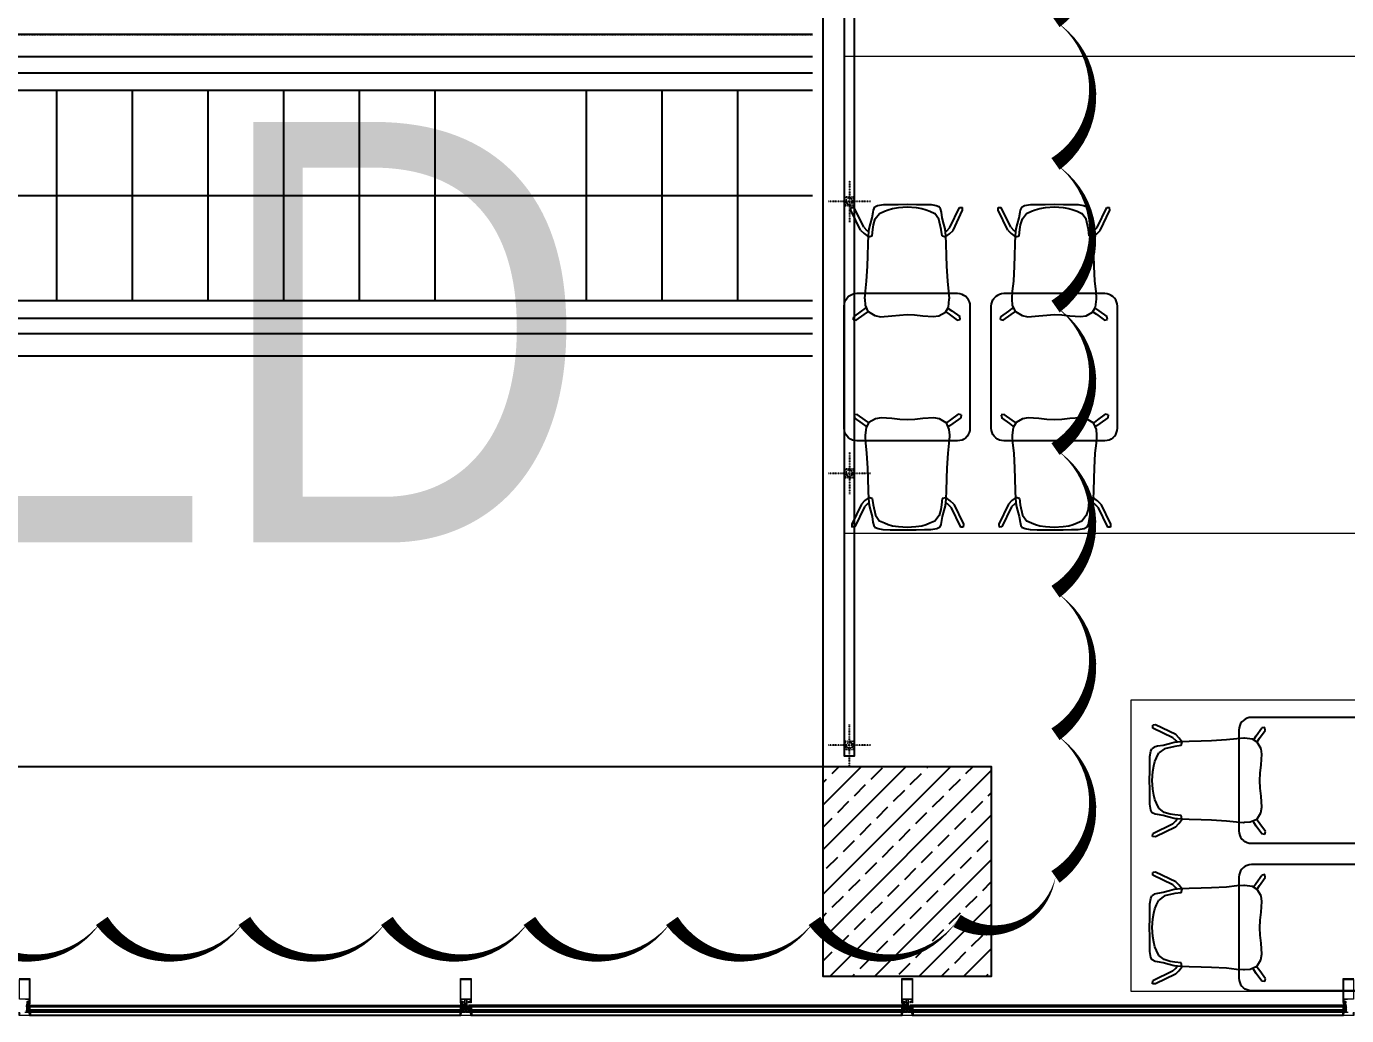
# Model space of a CAD drawing. Header units: centimetres. Extents: x -678439 to 55805, y -426864 to 17948.
# Drawn here: x 48131 to 48759, y 9625 to 10096 of the extents above; entities that cross this region are included whole.
import ezdxf

# ---------------------------------------------------------------- set-up
doc = ezdxf.new("R2010")
doc.units = ezdxf.units.CM
doc.header["$LTSCALE"] = 0.01
doc.header["$MEASUREMENT"] = 0
for name, pattern in [('DASHDOT2', [0.5, 0.25, -0.125, 0, -0.125]), ('DOT2', [0.125, 0, -0.125]), ('HIDDEN2', [0.1875, 0.125, -0.0625])]:
    doc.linetypes.add(name, pattern=pattern)
doc.layers.get('0').update_dxf_attribs({"lineweight": 0})
for name, color, linetype in [('AG-ELEV-02', 152, 'Continuous'), ('AG-HANDRAIL', 20, 'Continuous'), ('AR-ESCALATOR', 3, 'Continuous'), ('CAM', 1, 'Continuous'), ('V-0_Hatch_Concrete', 252, 'Continuous'), ('V-2_Column', 160, 'Continuous')]:
    doc.layers.add(name, color=color, linetype=linetype)
for name, color, linetype, lineweight in [('AG-Furniture', 9, 'Continuous', 9), ('AG-Profile_Aluminium', 122, 'Continuous', 9), ('HOLD', 7, 'Continuous', 0)]:
    doc.layers.add(name, color=color, linetype=linetype, lineweight=lineweight)
doc.styles.add('ARIAL-ING', font='arial.ttf')

# ---------------------------------------------------------------- blocks, each defined once
blk = doc.blocks.new('150714_ARSA$0$KOLON 80X120')
at = {"layer": 'V-0_Hatch_Concrete'}
h = blk.add_hatch(dxfattribs=at)
h.set_pattern_fill('ANSI33', color=256, scale=60)
h.set_pattern_definition([(45, (-19036.79, -4512.143), (-10.606602, 10.606602), []), (45, (-19026.183, -4512.143), (-10.606602, 10.606602), [7.5, -3.75])])
h.paths.add_polyline_path([(0, 100), (80, 100), (80, 0), (0, 0)])
at = {"layer": 'V-2_Column'}
blk.add_lwpolyline([(0, 100), (80, 100), (80, 0), (0, 0), (0, 100)], dxfattribs=at)
blk = doc.blocks.new('ART_00113592_P')
at = {"color": 0, "linetype": 'Continuous', "lineweight": -3}
for p, q in [((0, -60), (1, -49.2)), ((0, -540), (0, -60)), ((1, -49.2), (3.8, -39.1)), ((3.8, -39.1), (8.2, -29.7)), ((8.2, -29.7), (14.1, -21.4)), ((14.1, -21.4), (21.4, -14.1)), ((21.4, -14.1), (29.7, -8.2)), ((29.7, -8.2), (39.1, -3.8)), ((39.1, -3.8), (49.2, -1)), ((49.2, -1), (60, 0)), ((60, 0), (640, 0)), ((640, 0), (650.8, -1)), ((650.8, -1), (661, -3.8)), ((661, -3.8), (670.3, -8.2)), ((670.3, -8.2), (678.7, -14.1)), ((685.9, -21.4), (678.7, -14.1)), ((691.9, -29.7), (685.9, -21.4)), ((696.3, -39.1), (691.9, -29.7)), ((699.1, -49.2), (696.3, -39.1)), ((700.1, -60), (699.1, -49.2)), ((700, -60), (700.1, -60)), ((700.1, -540), (700.1, -60)), ((1, -550.8), (0, -540)), ((3.8, -561), (1, -550.8)), ((8.2, -570.3), (3.8, -561)), ((691.9, -570.3), (696.3, -561)), ((696.3, -561), (699.1, -550.8)), ((699.1, -550.8), (700.1, -540)), ((14.1, -578.7), (8.2, -570.3)), ((21.4, -585.9), (14.1, -578.7)), ((21.4, -585.9), (29.7, -591.9)), ((29.7, -591.9), (39.1, -596.3)), ((39.1, -596.3), (49.2, -599.1)), ((49.2, -599.1), (60, -600.1)), ((60, -600.1), (640, -600.1)), ((640, -600.1), (650.8, -599.1)), ((650.8, -599.1), (661, -596.3)), ((661, -596.3), (670.3, -591.9)), ((670.3, -591.9), (678.7, -585.9)), ((678.7, -585.9), (685.9, -578.7)), ((685.9, -578.7), (691.9, -570.3))]:
    blk.add_line(p, q, dxfattribs=at)
blk = doc.blocks.new('ART_00104314_P')
at = {"color": 0, "linetype": 'Continuous', "lineweight": -3}
for p, q in [((224.9, -0.3), (268.4, 0)), ((268.4, 0), (311.7, -0.3)), ((0, -28), (0.7, -14.3)), ((46, -123), (0, -28)), ((0.7, -14.3), (14.7, -14.5)), ((60.6, -109.3), (14.7, -14.5)), ((101, -64.7), (105.3, -37)), ((105.3, -37), (106.9, -27)), ((106.9, -27), (114.1, -12.5)), ((114.1, -12.5), (126, -6.2)), ((115.8, -69), (136.1, -43.3)), ((126, -6.2), (154.7, -1.5)), ((136.1, -43.3), (159.2, -32.4)), ((154.7, -1.5), (185.5, -0.7)), ((159.2, -32.4), (177.3, -25.4)), ((177.3, -25.4), (198.3, -19.6)), ((185.5, -0.7), (224.9, -0.3)), ((198.3, -19.6), (226, -15.6)), ((226, -15.6), (267.8, -12.3)), ((267.8, -12.3), (309.6, -15.6)), ((309.6, -15.6), (337.2, -19.6)), ((311.7, -0.3), (348.7, -0.6)), ((337.2, -19.6), (357.9, -25.4)), ((348.7, -0.6), (381.5, -1.4)), ((357.9, -25.4), (375.9, -32.4)), ((375.9, -32.4), (398.9, -43.3)), ((381.5, -1.4), (406.3, -5.4)), ((418.9, -70.9), (398.9, -43.3)), ((406.3, -5.4), (418.9, -10.9)), ((426.8, -21.6), (418.9, -10.9)), ((430.4, -37.6), (426.8, -21.6)), ((434.6, -64.8), (430.4, -37.6)), ((471.2, -110.5), (516.8, -15)), ((485.7, -124.2), (531.5, -28.4)), ((516.8, -15), (530.8, -14.7)), ((531.5, -28.4), (530.8, -14.7)), ((46, -123), (62.4, -139.4)), ((60.6, -109.3), (75.8, -124.5)), ((75.8, -124.5), (85.1, -131.2)), ((83.5, -148.7), (86.4, -116.3)), ((86.4, -116.3), (92.6, -92.8)), ((92.6, -92.8), (101, -64.7)), ((100.5, -150.5), (104.2, -119.7)), ((104.2, -119.7), (107, -97.4)), ((107, -97.4), (115.8, -69)), ((430, -119.7), (418.9, -70.9)), ((433.9, -150.5), (430, -119.7)), ((442.7, -93.8), (434.6, -64.8)), ((448.5, -116.5), (442.7, -93.8)), ((451.7, -149.7), (448.5, -116.5)), ((455.9, -125.6), (471.2, -110.5)), ((469.4, -140.5), (485.7, -124.2)), ((62.4, -139.4), (83.2, -154.4)), ((80.2, -245.3), (81.9, -187.2)), ((81.9, -187.2), (83.5, -148.7)), ((83.8, -153.8), (100.5, -150.5)), ((433.9, -150.5), (451.3, -154.8)), ((449.8, -130.1), (455.9, -125.6)), ((453.5, -187.5), (451.7, -149.7)), ((451.8, -153.1), (469.4, -140.5)), ((455.1, -245.3), (453.5, -187.5)), ((78.6, -294.2), (80.2, -245.3)), ((456.9, -294.4), (455.1, -245.3)), ((74.7, -365.7), (78.6, -294.2)), ((460.8, -365.8), (456.9, -294.4)), ((69.2, -413.4), (74.7, -365.7)), ((466.2, -414.4), (460.8, -365.8)), ((66.9, -447.1), (69.2, -413.4)), ((468.3, -447.5), (466.2, -414.4)), ((50.6, -507.5), (67.1, -495.8)), ((67.1, -451.2), (66.9, -447.1)), ((69.2, -478.9), (67.1, -451.2)), ((67.1, -495.8), (74.4, -490.9)), ((82.4, -509.5), (69.2, -478.9)), ((449.9, -512.2), (463.5, -488.8)), ((460.9, -493.4), (463.2, -495.1)), ((463.2, -495.1), (479.7, -506.8)), ((463.5, -488.8), (468.1, -451.6)), ((468.1, -451.6), (468.3, -447.5)), ((11, -548.4), (13.2, -534.5)), ((11, -548.4), (24.9, -550.8)), ((13.2, -534.5), (50.6, -507.5)), ((24.9, -550.8), (62.2, -523.8)), ((62.2, -523.8), (78.7, -512.1)), ((78.7, -512.1), (82.5, -509.5)), ((82.5, -509.6), (82.4, -509.5)), ((82.5, -509.6), (114.2, -529.3)), ((114.2, -529.3), (141.4, -534.3)), ((141.4, -534.3), (193.8, -530.5)), ((193.8, -530.5), (231.5, -526.4)), ((231.5, -526.4), (267.6, -524.7)), ((267.6, -524.7), (302.8, -526.1)), ((302.8, -526.1), (341.4, -530.1)), ((341.4, -530.1), (392, -534.2)), ((392, -534.2), (418.6, -529.9)), ((418.6, -529.9), (449.9, -512.2)), ((449.9, -512.2), (450.1, -512.1)), ((450.8, -510.8), (451.6, -511.3)), ((451.6, -511.3), (468.1, -523)), ((468.1, -523), (506.1, -550.3)), ((479.7, -506.8), (517.7, -534.1)), ((506.1, -550.3), (520, -548)), ((520, -548), (517.7, -534.1))]:
    blk.add_line(p, q, dxfattribs=at)
blk = doc.blocks.new('A$C4C4F46C8')
at = {"layer": 'AG-Furniture', "color": 251}
blk.add_lwpolyline([(-17100, -15291.6), (-2006.3, -15291.6), (-2006.3, -13023.9), (-17100, -13023.9)], close=True, dxfattribs=at)
at = {"layer": 'AG-Furniture', "color": 251, "elevation": -3052.3}
blk.add_lwpolyline([(-9312, -16085.2), (-15736, -16085.2), (-15736, -17469), (-9312, -17469)], close=True, dxfattribs=at)
at = {"layer": 'AG-Furniture', "ltscale": 0.3}
for name, p, rotation in [('ART_00104314_P', (-17067.6, -13727.3, -720), 359.9999879412392), ('ART_00104314_P', (-17067.6, -13727.3, -720), 359.9999879412392), ('ART_00104314_P', (-16367.6, -13727.3, -720), 359.9999879412392), ('ART_00104314_P', (-16367.6, -13727.3, -720), 359.9999879412392), ('ART_00113592_P', (-17100, -14852), 89.99998794123918), ('ART_00113592_P', (-17100, -14852), 89.99998794123918), ('ART_00113592_P', (-16399.9, -14852), 89.99998794123918), ('ART_00113592_P', (-16399.9, -14852), 89.99998794123918), ('ART_00104314_P', (-16532.3, -15276.7, -720), 179.9999879412391), ('ART_00104314_P', (-16532.3, -15276.7, -720), 179.9999879412391), ('ART_00104314_P', (-15832.3, -15276.7, -720), 179.9999879412391), ('ART_00104314_P', (-15832.3, -15276.7, -720), 179.9999879412391), ('ART_00104314_P', (-15646.3, -16734.9), 90), ('ART_00104314_P', (-15646.3, -16734.9), 90), ('ART_00113592_P', (-14521.6, -16767.3, 720), 180), ('ART_00113592_P', (-14521.6, -16767.3, 720), 180), ('ART_00113592_P', (-14521.6, -17467.4, 720), 180), ('ART_00113592_P', (-14521.6, -17467.4, 720), 180), ('ART_00104314_P', (-15646.3, -17435), 90), ('ART_00104314_P', (-15646.3, -17435), 90)]:
    blk.add_blockref(name, p, dxfattribs=dict(at, rotation=rotation))
blk = doc.blocks.new('A$C514D6D2B')
at = {"layer": 'AG-ELEV-02'}
for p, q in [((16836.8, 5556.6), (14784.7, 5556.6)), ((16835.6, 5572.3), (14785.9, 5572.3)), ((14787.2, 5572.3), (14787.2, 5556.6)), ((16834.3, 5572.3), (16834.3, 5556.6)), ((16834.3, 5572.3), (16834.3, 5556.6)), ((18936.8, 5556.6), (16884.7, 5556.6)), ((18935.6, 5572.3), (16885.9, 5572.3)), ((16887.2, 5572.3), (16887.2, 5556.6)), ((18934.3, 5572.3), (18934.3, 5556.6)), ((21036.8, 5556.6), (18984.7, 5556.6)), ((21035.6, 5572.3), (18985.9, 5572.3)), ((18987.2, 5572.3), (18987.2, 5556.6)), ((21034.3, 5572.3), (21034.3, 5556.6))]:
    blk.add_line(p, q, dxfattribs=at)
at = {"layer": 'AG-Profile_Aluminium'}
for points in [[(14736.3, 5732.5), (14785.3, 5732.5, -0.400911), (14785.8, 5732), (14785.8, 5618.3, -0.414214), (14785.3, 5617.8), (14783.4, 5617.8, -0.280185), (14783, 5618), (14782.6, 5618.9), (14782.6, 5619.3), (14783.8, 5619.3), (14783.8, 5622.3, 0.414214), (14783.3, 5622.8), (14780.1, 5622.8), (14779.6, 5623.3), (14779.1, 5622.8), (14775.9, 5622.8, 0.414214), (14775.4, 5622.3), (14775.4, 5619.3), (14776.6, 5619.3), (14776.6, 5618.9), (14776.1, 5618, -0.280185), (14775.7, 5617.8), (14774.7, 5617.8, -0.414214), (14774.2, 5618.3), (14774.2, 5623.3, -0.414214), (14775.7, 5624.8), (14777.6, 5624.8), (14777.6, 5625.3, -0.414214), (14778.1, 5625.8), (14781.1, 5625.8, -0.414214), (14781.6, 5625.3), (14781.6, 5624.8), (14783.8, 5624.8), (14783.8, 5631.3, 0.414214), (14782.3, 5632.8), (14765.8, 5632.8)], [(21055.8, 5632.8), (21039.3, 5632.8, 0.414214), (21037.8, 5631.3), (21037.8, 5624.8), (21040, 5624.8), (21040, 5625.3, -0.414214), (21040.5, 5625.8), (21043.5, 5625.8, -0.414214), (21044, 5625.3), (21044, 5624.8), (21045.9, 5624.8, -0.414214), (21047.4, 5623.3), (21047.4, 5618.3, -0.414214), (21046.9, 5617.8), (21045.8, 5617.8, -0.280185), (21045.4, 5618), (21045, 5618.9), (21045, 5619.3), (21046.2, 5619.3), (21046.2, 5622.3, 0.414214), (21045.7, 5622.8), (21042.5, 5622.8), (21042, 5623.3), (21041.5, 5622.8), (21038.3, 5622.8, 0.414214), (21037.8, 5622.3), (21037.8, 5619.3), (21039, 5619.3), (21039, 5618.9), (21038.5, 5618, -0.280185), (21038.1, 5617.8), (21036.3, 5617.8, -0.414214), (21035.8, 5618.3), (21035.8, 5732, -0.414214), (21036.3, 5732.5), (21085.3, 5732.5, -0.400911)]]:
    blk.add_lwpolyline(points, format="xyb", dxfattribs=at)
for points in [[(14783.9, 5634.6), (14737.6, 5634.6), (14737.6, 5728.5), (14783.9, 5728.5)], [(16883.9, 5634.6), (16837.6, 5634.6), (16837.6, 5728.5), (16883.9, 5728.5)], [(18983.9, 5634.6), (18937.6, 5634.6), (18937.6, 5728.5), (18983.9, 5728.5)], [(21083.9, 5634.6), (21037.6, 5634.6), (21037.6, 5728.5), (21083.9, 5728.5)], [(16857.7, 5583), (16863.7, 5583), (16863.7, 5588.8), (16857.7, 5588.8)], [(18957.7, 5583), (18963.7, 5583), (18963.7, 5588.8), (18957.7, 5588.8)]]:
    blk.add_lwpolyline(points, close=True, dxfattribs=at)
for points in [[(16876.6, 5618.9), (16876.1, 5618, -0.280185), (16875.7, 5617.8), (16874.7, 5617.8, -0.414214), (16874.2, 5618.3), (16874.2, 5623.3, -0.414214), (16875.7, 5624.8), (16877.6, 5624.8), (16877.6, 5625.3, -0.414214), (16878.1, 5625.8), (16881.1, 5625.8, -0.414214), (16881.6, 5625.3), (16881.6, 5624.8), (16883.8, 5624.8), (16883.8, 5631.3, 0.414214), (16882.3, 5632.8), (16865.8, 5632.8), (16865.8, 5615.8), (16866.4, 5615.8), (16866.4, 5615, -0.414898), (16866.2, 5614.8), (16865.8, 5614.8), (16865.8, 5596.8), (16864.8, 5595.8), (16863.8, 5595.8, -0.401727), (16862.6, 5596.9), (16863.1, 5597.2), (16862.6, 5597.5), (16862.6, 5598.3), (16862.6, 5598.3), (16863.1, 5598.6), (16862.6, 5598.9), (16862.6, 5599.7), (16863.1, 5600), (16862.6, 5600.3), (16862.6, 5601.1), (16863.1, 5601.4), (16862.6, 5601.7), (16862.6, 5602.5), (16863.1, 5602.8), (16862.6, 5603.1), (16862.6, 5603.9), (16863.1, 5604.2), (16862.6, 5604.5), (16862.6, 5605.4), (16863.1, 5605.6), (16862.6, 5605.9), (16862.6, 5606.8), (16863.1, 5607.1), (16862.6, 5607.3), (16862.6, 5608.2), (16863.1, 5608.5), (16862.6, 5608.8), (16862.6, 5609.6), (16863.1, 5609.9), (16862.6, 5610.2), (16862.6, 5611), (16863.1, 5611.3), (16862.6, 5611.6), (16862.6, 5612.4), (16863.1, 5612.7), (16862.6, 5613), (16862.6, 5613.4), (16861.1, 5614.9, 0.414204), (16860.4, 5614.9), (16859, 5613.4), (16859, 5612.3), (16858.5, 5612), (16859, 5611.7), (16859, 5610.9), (16858.5, 5610.6), (16859, 5610.3), (16859, 5609.5), (16858.5, 5609.2), (16859, 5608.9), (16859, 5608), (16858.5, 5607.8), (16859, 5607.5), (16859, 5606.6), (16858.5, 5606.3), (16859, 5606.1), (16859, 5605.2), (16858.5, 5604.9), (16859, 5604.6), (16859, 5603.8), (16858.5, 5603.5), (16859, 5603.2), (16859, 5602.4), (16858.5, 5602.1), (16859, 5601.8), (16859, 5601), (16858.5, 5600.7), (16859, 5600.4), (16859, 5599.6), (16858.5, 5599.3), (16859, 5599), (16859, 5598.2), (16858.5, 5597.9), (16859, 5597.6), (16859, 5596.8), (16858.5, 5596.5), (16858.8, 5596.3, -0.259555), (16857.8, 5595.8), (16856.8, 5595.8), (16855.8, 5596.8), (16855.8, 5614.8), (16855.4, 5614.8, -0.414214), (16855.2, 5615), (16855.2, 5615.8), (16855.8, 5615.8), (16855.8, 5632.8), (16839.3, 5632.8, 0.414214), (16837.8, 5631.3), (16837.8, 5624.8), (16840, 5624.8), (16840, 5625.3, -0.414214), (16840.5, 5625.8), (16843.5, 5625.8, -0.414214), (16844, 5625.3), (16844, 5624.8), (16845.9, 5624.8, -0.414214), (16847.4, 5623.3), (16847.4, 5618.3, -0.414214), (16846.9, 5617.8), (16845.8, 5617.8, -0.280185), (16845.4, 5618), (16845, 5618.9), (16845, 5619.3), (16846.2, 5619.3), (16846.2, 5622.3, 0.414214), (16845.7, 5622.8), (16842.5, 5622.8), (16842, 5623.3), (16841.5, 5622.8), (16838.3, 5622.8, 0.414214), (16837.8, 5622.3), (16837.8, 5619.3), (16839, 5619.3), (16839, 5618.9), (16838.5, 5618, -0.280185), (16838.1, 5617.8), (16836.3, 5617.8, -0.414214), (16835.8, 5618.3), (16835.8, 5732, -0.414214), (16836.3, 5732.5), (16885.3, 5732.5, -0.400911), (16885.8, 5732), (16885.8, 5618.3, -0.414214), (16885.3, 5617.8), (16883.4, 5617.8, -0.280185), (16883, 5618), (16882.6, 5618.9), (16882.6, 5619.3), (16883.8, 5619.3), (16883.8, 5622.3, 0.414214), (16883.3, 5622.8), (16880.1, 5622.8), (16879.6, 5623.3), (16879.1, 5622.8), (16875.9, 5622.8, 0.414214), (16875.4, 5622.3), (16875.4, 5619.3), (16876.6, 5619.3)], [(18976.6, 5618.9), (18976.1, 5618, -0.280185), (18975.7, 5617.8), (18974.7, 5617.8, -0.414214), (18974.2, 5618.3), (18974.2, 5623.3, -0.414214), (18975.7, 5624.8), (18977.6, 5624.8), (18977.6, 5625.3, -0.414214), (18978.1, 5625.8), (18981.1, 5625.8, -0.414214), (18981.6, 5625.3), (18981.6, 5624.8), (18983.8, 5624.8), (18983.8, 5631.3, 0.414214), (18982.3, 5632.8), (18965.8, 5632.8), (18965.8, 5615.8), (18966.4, 5615.8), (18966.4, 5615, -0.414898), (18966.2, 5614.8), (18965.8, 5614.8), (18965.8, 5596.8), (18964.8, 5595.8), (18963.8, 5595.8, -0.401727), (18962.6, 5596.9), (18963.1, 5597.2), (18962.6, 5597.5), (18962.6, 5598.3), (18962.6, 5598.3), (18963.1, 5598.6), (18962.6, 5598.9), (18962.6, 5599.7), (18963.1, 5600), (18962.6, 5600.3), (18962.6, 5601.1), (18963.1, 5601.4), (18962.6, 5601.7), (18962.6, 5602.5), (18963.1, 5602.8), (18962.6, 5603.1), (18962.6, 5603.9), (18963.1, 5604.2), (18962.6, 5604.5), (18962.6, 5605.4), (18963.1, 5605.6), (18962.6, 5605.9), (18962.6, 5606.8), (18963.1, 5607.1), (18962.6, 5607.3), (18962.6, 5608.2), (18963.1, 5608.5), (18962.6, 5608.8), (18962.6, 5609.6), (18963.1, 5609.9), (18962.6, 5610.2), (18962.6, 5611), (18963.1, 5611.3), (18962.6, 5611.6), (18962.6, 5612.4), (18963.1, 5612.7), (18962.6, 5613), (18962.6, 5613.4), (18961.1, 5614.9, 0.414204), (18960.4, 5614.9), (18959, 5613.4), (18959, 5612.3), (18958.5, 5612), (18959, 5611.7), (18959, 5610.9), (18958.5, 5610.6), (18959, 5610.3), (18959, 5609.5), (18958.5, 5609.2), (18959, 5608.9), (18959, 5608), (18958.5, 5607.8), (18959, 5607.5), (18959, 5606.6), (18958.5, 5606.3), (18959, 5606.1), (18959, 5605.2), (18958.5, 5604.9), (18959, 5604.6), (18959, 5603.8), (18958.5, 5603.5), (18959, 5603.2), (18959, 5602.4), (18958.5, 5602.1), (18959, 5601.8), (18959, 5601), (18958.5, 5600.7), (18959, 5600.4), (18959, 5599.6), (18958.5, 5599.3), (18959, 5599), (18959, 5598.2), (18958.5, 5597.9), (18959, 5597.6), (18959, 5596.8), (18958.5, 5596.5), (18958.8, 5596.3, -0.259555), (18957.8, 5595.8), (18956.8, 5595.8), (18955.8, 5596.8), (18955.8, 5614.8), (18955.4, 5614.8, -0.414214), (18955.2, 5615), (18955.2, 5615.8), (18955.8, 5615.8), (18955.8, 5632.8), (18939.3, 5632.8, 0.414214), (18937.8, 5631.3), (18937.8, 5624.8), (18940, 5624.8), (18940, 5625.3, -0.414214), (18940.5, 5625.8), (18943.5, 5625.8, -0.414214), (18944, 5625.3), (18944, 5624.8), (18945.9, 5624.8, -0.414214), (18947.4, 5623.3), (18947.4, 5618.3, -0.414214), (18946.9, 5617.8), (18945.8, 5617.8, -0.280185), (18945.4, 5618), (18945, 5618.9), (18945, 5619.3), (18946.2, 5619.3), (18946.2, 5622.3, 0.414214), (18945.7, 5622.8), (18942.5, 5622.8), (18942, 5623.3), (18941.5, 5622.8), (18938.3, 5622.8, 0.414214), (18937.8, 5622.3), (18937.8, 5619.3), (18939, 5619.3), (18939, 5618.9), (18938.5, 5618, -0.280185), (18938.1, 5617.8), (18936.3, 5617.8, -0.414214), (18935.8, 5618.3), (18935.8, 5732, -0.414214), (18936.3, 5732.5), (18985.3, 5732.5, -0.400911), (18985.8, 5732), (18985.8, 5618.3, -0.414214), (18985.3, 5617.8), (18983.4, 5617.8, -0.280185), (18983, 5618), (18982.6, 5618.9), (18982.6, 5619.3), (18983.8, 5619.3), (18983.8, 5622.3, 0.414214), (18983.3, 5622.8), (18980.1, 5622.8), (18979.6, 5623.3), (18979.1, 5622.8), (18975.9, 5622.8, 0.414214), (18975.4, 5622.3), (18975.4, 5619.3), (18976.6, 5619.3)], [(16862.5, 5577.5), (16862.5, 5577.1), (16863, 5576.2, 0.280182), (16863.4, 5576), (16865.2, 5576, 0.414214), (16865.7, 5576.5), (16865.7, 5585.9, -0.198912), (16866.3, 5587.4), (16867.2, 5588.2, 0.198912), (16867.7, 5589.6), (16867.7, 5599.5, 0.414214), (16867.2, 5600), (16866.4, 5600, 0.414214), (16865.9, 5599.5), (16865.9, 5591.3, -0.414156), (16865.4, 5590.8), (16862, 5590.8, -0.414272), (16861.5, 5591.3), (16861.5, 5592.3, -0.414214), (16861.6, 5592.4), (16861.9, 5592.4, -0.244698), (16862, 5592.3), (16862.7, 5591.3, 0.414214), (16863, 5591.3), (16863.3, 5591.5), (16862.4, 5592.8, 0.244698), (16862.1, 5593), (16861.8, 5593, -0.414214), (16861.5, 5593.3), (16861.5, 5594.5, -0.414214), (16861.6, 5594.6), (16861.9, 5594.6, -0.244698), (16862, 5594.5), (16862.7, 5593.5, 0.414214), (16863, 5593.5), (16863.3, 5593.7), (16862.4, 5595.1, 0.244698), (16862.1, 5595.2), (16861.8, 5595.2, -0.414214), (16861.5, 5595.5), (16861.5, 5596.7, -0.414214), (16861.6, 5596.8), (16861.9, 5596.8, -0.244698), (16862, 5596.8), (16862.7, 5595.8, 0.414214), (16863, 5595.7), (16863.3, 5596), (16862.4, 5597.3, 0.244698), (16862.1, 5597.4), (16861.8, 5597.4, -0.414214), (16861.5, 5597.7), (16861.5, 5598.9, -0.414214), (16861.6, 5599), (16861.9, 5599, -0.244698), (16862, 5599), (16862.7, 5598, 0.414214), (16863, 5598), (16863.3, 5598.2), (16862.4, 5599.5, 0.244698), (16862.1, 5599.6), (16861.8, 5599.6, -0.414214), (16861.5, 5599.9), (16861.5, 5601.2, -0.414214), (16861.6, 5601.3), (16861.8, 5601.3, -0.244698), (16861.9, 5601.2), (16862.7, 5600.1, 0.414214), (16863, 5600), (16863.3, 5600.2), (16861.7, 5602.5, 0), (16861.7, 5602.5, 0.244698), (16860.9, 5603), (16860.6, 5603, 0.244698), (16859.8, 5602.5), (16858.2, 5600.2), (16858.5, 5600, 0.414214), (16858.8, 5600.1), (16859.6, 5601.2, -0.244698), (16859.7, 5601.3), (16859.8, 5601.3, -0.414214), (16859.9, 5601.2), (16859.9, 5599.9, -0.414214), (16859.6, 5599.6), (16859.4, 5599.6, 0.244698), (16859.1, 5599.5), (16858.2, 5598.2), (16858.5, 5598, 0.414214), (16858.8, 5598), (16859.5, 5599, -0.244698), (16859.6, 5599), (16859.8, 5599, -0.414214), (16859.9, 5598.9), (16859.9, 5597.7, -0.414214), (16859.6, 5597.4), (16859.4, 5597.4, 0.244698), (16859.1, 5597.3), (16858.2, 5596), (16858.5, 5595.7, 0.414214), (16858.8, 5595.8), (16859.5, 5596.8, -0.244698), (16859.6, 5596.8), (16859.8, 5596.8, -0.414214), (16859.9, 5596.7), (16859.9, 5595.5, -0.414214), (16859.6, 5595.2), (16859.4, 5595.2, 0.244698), (16859.1, 5595.1), (16858.2, 5593.7), (16858.5, 5593.5, 0.414214), (16858.8, 5593.5), (16859.5, 5594.5, -0.244698), (16859.6, 5594.6), (16859.8, 5594.6, -0.414214), (16859.9, 5594.5), (16859.9, 5593.3, -0.414214), (16859.6, 5593), (16859.4, 5593, 0.244698), (16859.1, 5592.8), (16858.2, 5591.5), (16858.5, 5591.3, 0.414214), (16858.8, 5591.3), (16859.5, 5592.3, -0.244698), (16859.6, 5592.4), (16859.8, 5592.4, -0.414214), (16859.9, 5592.3), (16859.9, 5591.3, -0.414214), (16859.4, 5590.8), (16856, 5590.8, -0.414214), (16855.5, 5591.3), (16855.5, 5599.5, 0.414214), (16855, 5600), (16854.2, 5600, 0.414214), (16853.7, 5599.5), (16853.7, 5589.6, 0.198912), (16854.3, 5588.2), (16855.2, 5587.4, -0.198912), (16855.7, 5585.9), (16855.7, 5576.5, 0.414214), (16856.2, 5576), (16858.1, 5576, 0.280182), (16858.5, 5576.2), (16858.9, 5577.1), (16858.9, 5577.5), (16857.7, 5577.5), (16857.7, 5580.5, -0.414214), (16858.2, 5581), (16860.2, 5581), (16860.7, 5581.5), (16861.2, 5581), (16863.2, 5581, -0.414214), (16863.7, 5580.5), (16863.7, 5577.5)], [(16861.1, 5617.5, 0.414204), (16860.4, 5617.5), (16858.5, 5615.5, -0.668177), (16857.6, 5615.9), (16857.6, 5632.8), (16863.9, 5632.8), (16863.9, 5615.9, -0.668169), (16863.1, 5615.5)], [(18962.5, 5577.5), (18962.5, 5577.1), (18963, 5576.2, 0.280182), (18963.4, 5576), (18965.2, 5576, 0.414214), (18965.7, 5576.5), (18965.7, 5585.9, -0.198912), (18966.3, 5587.4), (18967.2, 5588.2, 0.198912), (18967.7, 5589.6), (18967.7, 5599.5, 0.414214), (18967.2, 5600), (18966.4, 5600, 0.414214), (18965.9, 5599.5), (18965.9, 5591.3, -0.414156), (18965.4, 5590.8), (18962, 5590.8, -0.414272), (18961.5, 5591.3), (18961.5, 5592.3, -0.414214), (18961.6, 5592.4), (18961.9, 5592.4, -0.244698), (18962, 5592.3), (18962.7, 5591.3, 0.414214), (18963, 5591.3), (18963.3, 5591.5), (18962.4, 5592.8, 0.244698), (18962.1, 5593), (18961.8, 5593, -0.414214), (18961.5, 5593.3), (18961.5, 5594.5, -0.414214), (18961.6, 5594.6), (18961.9, 5594.6, -0.244698), (18962, 5594.5), (18962.7, 5593.5, 0.414214), (18963, 5593.5), (18963.3, 5593.7), (18962.4, 5595.1, 0.244698), (18962.1, 5595.2), (18961.8, 5595.2, -0.414214), (18961.5, 5595.5), (18961.5, 5596.7, -0.414214), (18961.6, 5596.8), (18961.9, 5596.8, -0.244698), (18962, 5596.8), (18962.7, 5595.8, 0.414214), (18963, 5595.7), (18963.3, 5596), (18962.4, 5597.3, 0.244698), (18962.1, 5597.4), (18961.8, 5597.4, -0.414214), (18961.5, 5597.7), (18961.5, 5598.9, -0.414214), (18961.6, 5599), (18961.9, 5599, -0.244698), (18962, 5599), (18962.7, 5598, 0.414214), (18963, 5598), (18963.3, 5598.2), (18962.4, 5599.5, 0.244698), (18962.1, 5599.6), (18961.8, 5599.6, -0.414214), (18961.5, 5599.9), (18961.5, 5601.2, -0.414214), (18961.6, 5601.3), (18961.8, 5601.3, -0.244698), (18961.9, 5601.2), (18962.7, 5600.1, 0.414214), (18963, 5600), (18963.3, 5600.2), (18961.7, 5602.5, 0), (18961.7, 5602.5, 0.244698), (18960.9, 5603), (18960.6, 5603, 0.244698), (18959.8, 5602.5), (18958.2, 5600.2), (18958.5, 5600, 0.414214), (18958.8, 5600.1), (18959.6, 5601.2, -0.244698), (18959.7, 5601.3), (18959.8, 5601.3, -0.414214), (18959.9, 5601.2), (18959.9, 5599.9, -0.414214), (18959.6, 5599.6), (18959.4, 5599.6, 0.244698), (18959.1, 5599.5), (18958.2, 5598.2), (18958.5, 5598, 0.414214), (18958.8, 5598), (18959.5, 5599, -0.244698), (18959.6, 5599), (18959.8, 5599, -0.414214), (18959.9, 5598.9), (18959.9, 5597.7, -0.414214), (18959.6, 5597.4), (18959.4, 5597.4, 0.244698), (18959.1, 5597.3), (18958.2, 5596), (18958.5, 5595.7, 0.414214), (18958.8, 5595.8), (18959.5, 5596.8, -0.244698), (18959.6, 5596.8), (18959.8, 5596.8, -0.414214), (18959.9, 5596.7), (18959.9, 5595.5, -0.414214), (18959.6, 5595.2), (18959.4, 5595.2, 0.244698), (18959.1, 5595.1), (18958.2, 5593.7), (18958.5, 5593.5, 0.414214), (18958.8, 5593.5), (18959.5, 5594.5, -0.244698), (18959.6, 5594.6), (18959.8, 5594.6, -0.414214), (18959.9, 5594.5), (18959.9, 5593.3, -0.414214), (18959.6, 5593), (18959.4, 5593, 0.244698), (18959.1, 5592.8), (18958.2, 5591.5), (18958.5, 5591.3, 0.414214), (18958.8, 5591.3), (18959.5, 5592.3, -0.244698), (18959.6, 5592.4), (18959.8, 5592.4, -0.414214), (18959.9, 5592.3), (18959.9, 5591.3, -0.414214), (18959.4, 5590.8), (18956, 5590.8, -0.414214), (18955.5, 5591.3), (18955.5, 5599.5, 0.414214), (18955, 5600), (18954.2, 5600, 0.414214), (18953.7, 5599.5), (18953.7, 5589.6, 0.198912), (18954.3, 5588.2), (18955.2, 5587.4, -0.198912), (18955.7, 5585.9), (18955.7, 5576.5, 0.414214), (18956.2, 5576), (18958.1, 5576, 0.280182), (18958.5, 5576.2), (18958.9, 5577.1), (18958.9, 5577.5), (18957.7, 5577.5), (18957.7, 5580.5, -0.414214), (18958.2, 5581), (18960.2, 5581), (18960.7, 5581.5), (18961.2, 5581), (18963.2, 5581, -0.414214), (18963.7, 5580.5), (18963.7, 5577.5)], [(18961.1, 5617.5, 0.414204), (18960.4, 5617.5), (18958.5, 5615.5, -0.668177), (18957.6, 5615.9), (18957.6, 5632.8), (18963.9, 5632.8), (18963.9, 5615.9, -0.668169), (18963.1, 5615.5)], [(14760.8, 5557.9), (14784.7, 5557.9, 0.415475), (14784.9, 5558.1), (14784.9, 5566), (14783.6, 5567.1, -0.734294), (14784.9, 5570.3, 0.180054), (14785.5, 5570.5), (14785.5, 5572, -1.029401), (14786.2, 5571.9), (14786.2, 5558.1, -0.414214), (14784.7, 5556.6), (14736.8, 5556.6, -0.414214), (14735.3, 5558.1), (14735.3, 5571.9, -1.029594), (14736, 5572), (14736, 5570.5, 0.18004), (14736.6, 5570.3, -0.734976), (14737.9, 5567.1), (14736.6, 5566), (14736.6, 5558.1, 0.415536), (14736.8, 5557.9)], [(16860.8, 5557.9), (16884.7, 5557.9, 0.415475), (16884.9, 5558.1), (16884.9, 5566), (16883.6, 5567.1, -0.734294), (16884.9, 5570.3, 0.180054), (16885.5, 5570.5), (16885.5, 5572, -1.029401), (16886.2, 5571.9), (16886.2, 5558.1, -0.414214), (16884.7, 5556.6), (16836.8, 5556.6, -0.414214), (16835.3, 5558.1), (16835.3, 5571.9, -1.029594), (16836, 5572), (16836, 5570.5, 0.18004), (16836.6, 5570.3, -0.734976), (16837.9, 5567.1), (16836.6, 5566), (16836.6, 5558.1, 0.415536), (16836.8, 5557.9)], [(18960.8, 5557.9), (18984.7, 5557.9, 0.415475), (18984.9, 5558.1), (18984.9, 5566), (18983.6, 5567.1, -0.734294), (18984.9, 5570.3, 0.180054), (18985.5, 5570.5), (18985.5, 5572, -1.029401), (18986.2, 5571.9), (18986.2, 5558.1, -0.414214), (18984.7, 5556.6), (18936.8, 5556.6, -0.414214), (18935.3, 5558.1), (18935.3, 5571.9, -1.029594), (18936, 5572), (18936, 5570.5, 0.18004), (18936.6, 5570.3, -0.734976), (18937.9, 5567.1), (18936.6, 5566), (18936.6, 5558.1, 0.415536), (18936.8, 5557.9)], [(21060.8, 5557.9), (21084.7, 5557.9, 0.415475), (21084.9, 5558.1), (21084.9, 5566), (21083.6, 5567.1, -0.734294), (21084.9, 5570.3, 0.180054), (21085.5, 5570.5), (21085.5, 5572, -1.029401), (21086.2, 5571.9), (21086.2, 5558.1, -0.414214), (21084.7, 5556.6), (21036.8, 5556.6, -0.414214), (21035.3, 5558.1), (21035.3, 5571.9, -1.029594), (21036, 5572), (21036, 5570.5, 0.18004), (21036.6, 5570.3, -0.734976), (21037.9, 5567.1), (21036.6, 5566), (21036.6, 5558.1, 0.415536), (21036.8, 5557.9)]]:
    blk.add_lwpolyline(points, format="xyb", close=True, dxfattribs=at)
at = {"layer": 'AG-Profile_Aluminium', "color": 9}
for points in [[(14775.7, 5604.7, -0.433199), (14772.5, 5607.7), (14773.4, 5616.5, 0.414214), (14773.1, 5616.8), (14772.7, 5616.8, -0.414214), (14772.4, 5617.1), (14772.4, 5617.5, -0.414214), (14772.7, 5617.8), (14775.7, 5617.8, 0.414214), (14776.7, 5618.8), (14776.7, 5620.1), (14775.7, 5620.1), (14775.7, 5620.6, -0.384615), (14783.5, 5620.6), (14783.5, 5620.1), (14782.4, 5620.1), (14782.4, 5618.8, 0.414214), (14783.4, 5617.8), (14785.8, 5617.8), (14785.4, 5606.1, -0.213288), (14784.1, 5604.8, 0.005109)], [(14784.3, 5607.8), (14783.8, 5607.8), (14783.7, 5608.3), (14775.4, 5609.3), (14775.4, 5608.8), (14774.9, 5608.8), (14774, 5607.7, 0.436697), (14776.1, 5605.7, -0.010178), (14784.1, 5605.9, 0.26621), (14784.4, 5606.4), (14784.8, 5607.3, 0.414214)], [(14776.4, 5611.7, -0.425894), (14776, 5612.2), (14776.3, 5614.3, -0.3686), (14776.8, 5614.8), (14781.8, 5614.8, -0.375315), (14782.3, 5614.3), (14782.7, 5611.5, -0.490444), (14782.1, 5611)], [(16845.8, 5604.7, 0.433199), (16849, 5607.7), (16848.2, 5616.5, -0.414214), (16848.5, 5616.8), (16848.9, 5616.8, 0.414214), (16849.2, 5617.1), (16849.2, 5617.5, 0.414214), (16848.9, 5617.8), (16845.8, 5617.8, -0.414214), (16844.8, 5618.8), (16844.8, 5620.1), (16845.9, 5620.1), (16845.9, 5620.6, 0.384615), (16838.1, 5620.6), (16838.1, 5620.1), (16839.1, 5620.1), (16839.1, 5618.8, -0.414214), (16838.1, 5617.8), (16835.8, 5617.8), (16836.1, 5606.1, 0.213288), (16837.4, 5604.8, -0.005109)], [(16837.2, 5607.8), (16837.8, 5607.8), (16837.8, 5608.3), (16846.1, 5609.3), (16846.2, 5608.8), (16846.7, 5608.8), (16847.5, 5607.7, -0.436697), (16845.4, 5605.7, 0.010178), (16837.4, 5605.9, -0.26621), (16837.1, 5606.4), (16836.7, 5607.3, -0.414214)], [(16845.1, 5611.7, 0.425894), (16845.5, 5612.2), (16845.2, 5614.3, 0.3686), (16844.7, 5614.8), (16839.7, 5614.8, 0.375315), (16839.2, 5614.3), (16838.8, 5611.5, 0.490444), (16839.4, 5611)], [(16843.3, 5620.9, 0.142901), (16840.6, 5620.9), (16840.6, 5618.1, 0.414214), (16840.9, 5617.8), (16843, 5617.8, 0.414214), (16843.3, 5618.1)], [(18945.8, 5604.7, 0.433199), (18949, 5607.7), (18948.2, 5616.5, -0.414214), (18948.5, 5616.8), (18948.9, 5616.8, 0.414214), (18949.2, 5617.1), (18949.2, 5617.5, 0.414214), (18948.9, 5617.8), (18945.8, 5617.8, -0.414214), (18944.8, 5618.8), (18944.8, 5620.1), (18945.9, 5620.1), (18945.9, 5620.6, 0.384615), (18938.1, 5620.6), (18938.1, 5620.1), (18939.1, 5620.1), (18939.1, 5618.8, -0.414214), (18938.1, 5617.8), (18935.8, 5617.8), (18936.1, 5606.1, 0.213288), (18937.4, 5604.8, -0.005109)], [(18937.2, 5607.8), (18937.8, 5607.8), (18937.8, 5608.3), (18946.1, 5609.3), (18946.2, 5608.8), (18946.7, 5608.8), (18947.5, 5607.7, -0.436697), (18945.4, 5605.7, 0.010178), (18937.4, 5605.9, -0.26621), (18937.1, 5606.4), (18936.7, 5607.3, -0.414214)], [(18945.1, 5611.7, 0.425894), (18945.5, 5612.2), (18945.2, 5614.3, 0.3686), (18944.7, 5614.8), (18939.7, 5614.8, 0.375315), (18939.2, 5614.3), (18938.8, 5611.5, 0.490444), (18939.4, 5611)], [(18943.3, 5620.9, 0.142901), (18940.6, 5620.9), (18940.6, 5618.1, 0.414214), (18940.9, 5617.8), (18943, 5617.8, 0.414214), (18943.3, 5618.1)], [(21045.8, 5604.7, 0.433199), (21049, 5607.7), (21048.2, 5616.5, -0.414214), (21048.5, 5616.8), (21048.9, 5616.8, 0.414214), (21049.2, 5617.1), (21049.2, 5617.5, 0.414214), (21048.9, 5617.8), (21045.8, 5617.8, -0.414214), (21044.8, 5618.8), (21044.8, 5620.1), (21045.9, 5620.1), (21045.9, 5620.6, 0.384615), (21038.1, 5620.6), (21038.1, 5620.1), (21039.1, 5620.1), (21039.1, 5618.8, -0.414214), (21038.1, 5617.8), (21035.8, 5617.8), (21036.1, 5606.1, 0.213288), (21037.4, 5604.8, -0.005109)], [(21037.2, 5607.8), (21037.8, 5607.8), (21037.8, 5608.3), (21046.1, 5609.3), (21046.2, 5608.8), (21046.7, 5608.8), (21047.5, 5607.7, -0.436697), (21045.4, 5605.7, 0.010178), (21037.4, 5605.9, -0.26621), (21037.1, 5606.4), (21036.7, 5607.3, -0.414214)], [(21045.1, 5611.7, 0.425894), (21045.5, 5612.2), (21045.2, 5614.3, 0.3686), (21044.7, 5614.8), (21039.7, 5614.8, 0.375315), (21039.2, 5614.3), (21038.8, 5611.5, 0.490444), (21039.4, 5611)], [(21043.3, 5620.9, 0.142901), (21040.6, 5620.9), (21040.6, 5618.1, 0.414214), (21040.9, 5617.8), (21043, 5617.8, 0.414214), (21043.3, 5618.1)], [(16874.4, 5576.1), (16873.9, 5575.2), (16873, 5575.2), (16873.4, 5576.1, 0.834458), (16872.9, 5576.1), (16872.4, 5575.2), (16871.5, 5575.2), (16871.9, 5576.1, 0.834458), (16871.4, 5576.1), (16870.9, 5575.2), (16870, 5575.2), (16870, 5575.5, 0.363249), (16869.7, 5575.7), (16863.4, 5575.7, -0.414214), (16862.4, 5576.7), (16862.4, 5577.5), (16863.4, 5577.5), (16863.4, 5578, 0.543452), (16858, 5578), (16858, 5577.5), (16859.1, 5577.5), (16859.1, 5576.7, -0.414214), (16858.1, 5575.7), (16851.7, 5575.7, 0.363249), (16851.5, 5575.5), (16851.4, 5575.2), (16850.5, 5575.2), (16850, 5576, 0.834458), (16849.5, 5576), (16849.9, 5575.2), (16849, 5575.2), (16848.5, 5576, 0.834458), (16848, 5576), (16848.4, 5575.2), (16847.5, 5575.2), (16847, 5576, 0.834458), (16846.5, 5576), (16846.9, 5575.2), (16846, 5575.2), (16845.5, 5576, 0.834458), (16845, 5576), (16845.4, 5575.2), (16844.5, 5575.2), (16844, 5576, 0.834458), (16843.5, 5576), (16843.9, 5575.2), (16843, 5575.2), (16842.5, 5576, 0.834458), (16842, 5576), (16842.4, 5575.2), (16841.5, 5575.2), (16841, 5576, 0.834458), (16840.5, 5576), (16840.9, 5575.2), (16840, 5575.2), (16839.5, 5576, 0.834458), (16839, 5576), (16839.4, 5575.2), (16838.5, 5575.2), (16838, 5576, 0.834458), (16837.5, 5576), (16837.9, 5575.2), (16837, 5575.2), (16836.5, 5576, 0.833224), (16836, 5576), (16836, 5575.9, -0.121295), (16836.3, 5575.2, -0.083975), (16834.1, 5576.2, 0.853065), (16833.8, 5575.8, -0.075674), (16835.7, 5573.5, 0.344474), (16836.6, 5572.7), (16858.5, 5572.7, 0.253164), (16859.4, 5573.2, -0.541002), (16862.1, 5573.2, 0.253164), (16863, 5572.7), (16884.9, 5572.7, 0.344474), (16885.8, 5573.5, -0.075525), (16887.6, 5575.9, 0.853065), (16887.3, 5576.3, -0.085692), (16885.2, 5575.2, -0.114183), (16885.4, 5576), (16885.4, 5576.1, 0.833224), (16884.9, 5576.1), (16884.4, 5575.2), (16883.5, 5575.2), (16883.9, 5576.1, 0.834458), (16883.4, 5576.1), (16882.9, 5575.2), (16882, 5575.2), (16882.4, 5576.1, 0.834458), (16881.9, 5576.1), (16881.4, 5575.2), (16880.5, 5575.2), (16880.9, 5576.1, 0.834458), (16880.4, 5576.1), (16879.9, 5575.2), (16879, 5575.2), (16879.4, 5576.1, 0.834458), (16878.9, 5576.1), (16878.4, 5575.2), (16877.5, 5575.2), (16877.9, 5576.1, 0.834458), (16877.4, 5576.1), (16876.9, 5575.2), (16876, 5575.2), (16876.4, 5576.1, 0.834458), (16875.9, 5576.1), (16875.4, 5575.2), (16874.5, 5575.2), (16874.9, 5576.1, 0.834458)], [(18974.4, 5576.1), (18973.9, 5575.2), (18973, 5575.2), (18973.4, 5576.1, 0.834458), (18972.9, 5576.1), (18972.4, 5575.2), (18971.5, 5575.2), (18971.9, 5576.1, 0.834458), (18971.4, 5576.1), (18970.9, 5575.2), (18970, 5575.2), (18970, 5575.5, 0.363249), (18969.7, 5575.7), (18963.4, 5575.7, -0.414214), (18962.4, 5576.7), (18962.4, 5577.5), (18963.4, 5577.5), (18963.4, 5578, 0.543452), (18958, 5578), (18958, 5577.5), (18959.1, 5577.5), (18959.1, 5576.7, -0.414214), (18958.1, 5575.7), (18951.7, 5575.7, 0.363249), (18951.5, 5575.5), (18951.4, 5575.2), (18950.5, 5575.2), (18950, 5576, 0.834458), (18949.5, 5576), (18949.9, 5575.2), (18949, 5575.2), (18948.5, 5576, 0.834458), (18948, 5576), (18948.4, 5575.2), (18947.5, 5575.2), (18947, 5576, 0.834458), (18946.5, 5576), (18946.9, 5575.2), (18946, 5575.2), (18945.5, 5576, 0.834458), (18945, 5576), (18945.4, 5575.2), (18944.5, 5575.2), (18944, 5576, 0.834458), (18943.5, 5576), (18943.9, 5575.2), (18943, 5575.2), (18942.5, 5576, 0.834458), (18942, 5576), (18942.4, 5575.2), (18941.5, 5575.2), (18941, 5576, 0.834458), (18940.5, 5576), (18940.9, 5575.2), (18940, 5575.2), (18939.5, 5576, 0.834458), (18939, 5576), (18939.4, 5575.2), (18938.5, 5575.2), (18938, 5576, 0.834458), (18937.5, 5576), (18937.9, 5575.2), (18937, 5575.2), (18936.5, 5576, 0.833224), (18936, 5576), (18936, 5575.9, -0.121295), (18936.3, 5575.2, -0.083975), (18934.1, 5576.2, 0.853065), (18933.8, 5575.8, -0.075674), (18935.7, 5573.5, 0.344474), (18936.6, 5572.7), (18958.5, 5572.7, 0.253164), (18959.4, 5573.2, -0.541002), (18962.1, 5573.2, 0.253164), (18963, 5572.7), (18984.9, 5572.7, 0.344474), (18985.8, 5573.5, -0.075525), (18987.6, 5575.9, 0.853065), (18987.3, 5576.3, -0.085692), (18985.2, 5575.2, -0.114183), (18985.4, 5576), (18985.4, 5576.1, 0.833224), (18984.9, 5576.1), (18984.4, 5575.2), (18983.5, 5575.2), (18983.9, 5576.1, 0.834458), (18983.4, 5576.1), (18982.9, 5575.2), (18982, 5575.2), (18982.4, 5576.1, 0.834458), (18981.9, 5576.1), (18981.4, 5575.2), (18980.5, 5575.2), (18980.9, 5576.1, 0.834458), (18980.4, 5576.1), (18979.9, 5575.2), (18979, 5575.2), (18979.4, 5576.1, 0.834458), (18978.9, 5576.1), (18978.4, 5575.2), (18977.5, 5575.2), (18977.9, 5576.1, 0.834458), (18977.4, 5576.1), (18976.9, 5575.2), (18976, 5575.2), (18976.4, 5576.1, 0.834458), (18975.9, 5576.1), (18975.4, 5575.2), (18974.5, 5575.2), (18974.9, 5576.1, 0.834458)]]:
    blk.add_lwpolyline(points, format="xyb", close=True, dxfattribs=at)
for points in [[(14763, 5572.7), (14784.9, 5572.7, 0.344474), (14785.8, 5573.5, -0.075525), (14787.6, 5575.9, 0.853065), (14787.3, 5576.3, -0.085692), (14785.2, 5575.2, -0.114183), (14785.4, 5576), (14785.4, 5576.1, 0.833224), (14784.9, 5576.1), (14784.4, 5575.2), (14783.5, 5575.2), (14783.9, 5576.1, 0.834458), (14783.4, 5576.1), (14782.9, 5575.2), (14782, 5575.2), (14782.4, 5576.1, 0.834458), (14781.9, 5576.1), (14781.4, 5575.2), (14780.5, 5575.2), (14780.9, 5576.1, 0.834458), (14780.4, 5576.1), (14779.9, 5575.2), (14779, 5575.2), (14779.4, 5576.1, 0.834458), (14778.9, 5576.1), (14778.4, 5575.2), (14777.5, 5575.2), (14777.9, 5576.1, 0.834458), (14777.4, 5576.1), (14776.9, 5575.2), (14776, 5575.2), (14776.4, 5576.1, 0.834458), (14775.9, 5576.1), (14775.4, 5575.2), (14774.5, 5575.2), (14774.9, 5576.1, 0.834458), (14774.4, 5576.1), (14773.9, 5575.2), (14773, 5575.2), (14773.4, 5576.1, 0.834458), (14772.9, 5576.1), (14772.4, 5575.2), (14771.5, 5575.2), (14771.9, 5576.1, 0.834458), (14771.4, 5576.1), (14770.9, 5575.2), (14770, 5575.2)], [(21051.5, 5575.5), (21051.4, 5575.2), (21050.5, 5575.2), (21050, 5576, 0.834458), (21049.5, 5576), (21049.9, 5575.2), (21049, 5575.2), (21048.5, 5576, 0.834458), (21048, 5576), (21048.4, 5575.2), (21047.5, 5575.2), (21047, 5576, 0.834458), (21046.5, 5576), (21046.9, 5575.2), (21046, 5575.2), (21045.5, 5576, 0.834458), (21045, 5576), (21045.4, 5575.2), (21044.5, 5575.2), (21044, 5576, 0.834458), (21043.5, 5576), (21043.9, 5575.2), (21043, 5575.2), (21042.5, 5576, 0.834458), (21042, 5576), (21042.4, 5575.2), (21041.5, 5575.2), (21041, 5576, 0.834458), (21040.5, 5576), (21040.9, 5575.2), (21040, 5575.2), (21039.5, 5576, 0.834458), (21039, 5576), (21039.4, 5575.2), (21038.5, 5575.2), (21038, 5576, 0.834458), (21037.5, 5576), (21037.9, 5575.2), (21037, 5575.2), (21036.5, 5576, 0.833224), (21036, 5576), (21036, 5575.9, -0.121295), (21036.3, 5575.2, -0.083975), (21034.1, 5576.2, 0.853065), (21033.8, 5575.8, -0.075674), (21035.7, 5573.5, 0.344474), (21036.6, 5572.7), (21058.5, 5572.7, 0.253164)]]:
    blk.add_lwpolyline(points, format="xyb", dxfattribs=at)
at = {"layer": 'CAM'}
for p, q in [((14772.8, 5598.8), (14772.8, 5604.8)), ((16848.7, 5602.8), (14772.8, 5602.8)), ((16848.7, 5600.8), (14772.8, 5600.8)), ((16848.7, 5598.8), (14772.8, 5598.8)), ((16848.7, 5598.8), (16848.7, 5604.8)), ((18948.7, 5604.8), (16872.8, 5604.8)), ((16872.8, 5598.8), (16872.8, 5604.8)), ((18948.7, 5602.8), (16872.8, 5602.8)), ((18948.7, 5600.8), (16872.8, 5600.8)), ((18948.7, 5598.8), (16872.8, 5598.8)), ((18948.7, 5598.8), (18948.7, 5604.8)), ((18972.8, 5598.8), (18972.8, 5604.8)), ((21048.7, 5604.8), (18972.8, 5604.8)), ((21048.7, 5602.8), (18972.8, 5602.8)), ((21048.7, 5600.8), (18972.8, 5600.8)), ((21048.7, 5598.8), (18972.8, 5598.8)), ((21048.7, 5598.8), (21048.7, 5604.8)), ((16848.7, 5581.8), (14772.8, 5581.8)), ((14772.8, 5575.8), (14772.8, 5581.8)), ((16848.7, 5579.8), (14772.8, 5579.8)), ((16848.7, 5577.8), (14772.8, 5577.8)), ((16848.7, 5575.8), (14772.8, 5575.8)), ((16848.7, 5575.8), (16848.7, 5581.8)), ((18948.7, 5581.8), (16872.8, 5581.8)), ((16872.8, 5581.8), (16872.8, 5575.8)), ((18948.7, 5579.8), (16872.8, 5579.8)), ((18948.7, 5577.8), (16872.8, 5577.8)), ((18948.7, 5575.8), (16872.8, 5575.8)), ((18948.7, 5575.8), (18948.7, 5581.8)), ((18972.8, 5581.8), (18972.8, 5575.8)), ((21048.7, 5581.8), (18972.8, 5581.8)), ((21048.7, 5579.8), (18972.8, 5579.8)), ((21048.7, 5577.8), (18972.8, 5577.8)), ((21048.7, 5575.8), (18972.8, 5575.8)), ((21048.7, 5575.8), (21048.7, 5581.8))]:
    blk.add_line(p, q, dxfattribs=at)
for points in [[(14785.5, 5598.8), (14785.5, 5581.8), (14779.8, 5581.8), (14777.8, 5583.8), (14777.8, 5596.8), (14779.8, 5598.8)], [(14784.8, 5598.1), (14780.1, 5598.1), (14778.5, 5596.5), (14778.5, 5584.1), (14780.1, 5582.5), (14784.8, 5582.5)], [(16836, 5598.8), (16836, 5581.8), (16841.7, 5581.8), (16843.7, 5583.8), (16843.7, 5596.8), (16841.7, 5598.8)], [(16836.7, 5598.1), (16841.4, 5598.1), (16843, 5596.5), (16843, 5584.1), (16841.4, 5582.5), (16836.7, 5582.5)], [(16885.5, 5598.8), (16885.5, 5581.8), (16879.8, 5581.8), (16877.8, 5583.8), (16877.8, 5596.8), (16879.8, 5598.8)], [(16884.8, 5598.1), (16880.1, 5598.1), (16878.5, 5596.5), (16878.5, 5584.1), (16880.1, 5582.5), (16884.8, 5582.5)], [(18936, 5598.8), (18936, 5581.8), (18941.7, 5581.8), (18943.7, 5583.8), (18943.7, 5596.8), (18941.7, 5598.8)], [(18936.7, 5598.1), (18941.4, 5598.1), (18943, 5596.5), (18943, 5584.1), (18941.4, 5582.5), (18936.7, 5582.5)], [(18985.5, 5598.8), (18985.5, 5581.8), (18979.8, 5581.8), (18977.8, 5583.8), (18977.8, 5596.8), (18979.8, 5598.8)], [(18984.8, 5598.1), (18980.1, 5598.1), (18978.5, 5596.5), (18978.5, 5584.1), (18980.1, 5582.5), (18984.8, 5582.5)], [(21036, 5598.8), (21036, 5581.8), (21041.7, 5581.8), (21043.7, 5583.8), (21043.7, 5596.8), (21041.7, 5598.8)], [(21036.7, 5598.1), (21041.4, 5598.1), (21043, 5596.5), (21043, 5584.1), (21041.4, 5582.5), (21036.7, 5582.5)]]:
    blk.add_lwpolyline(points, close=True, dxfattribs=at)
for centre, start, end in [((14733.6, 5590.3), 347.78946, 12.21054), ((16888, 5590.3), 167.78946, 192.21054), ((16833.6, 5590.3), 347.78946, 12.21054), ((18988, 5590.3), 167.78946, 192.21054), ((18933.6, 5590.3), 347.78946, 12.21054), ((21088, 5590.3), 167.78946, 192.21054)]:
    blk.add_arc(centre, 40.2, start, end, dxfattribs=at)
blk = doc.blocks.new('HNDR-PLN')
at = {"layer": 'AG-HANDRAIL', "linetype": 'DASHDOT2', "ltscale": 2}
for points in [[(0, -100), (0, 100)], [(-100, -0.3), (100, -0.3)]]:
    blk.add_lwpolyline(points, dxfattribs=at)
at = {"layer": 'AG-HANDRAIL', "color": 9, "linetype": 'HIDDEN2'}
blk.add_lwpolyline([(20, 19.7), (20, -20.3), (-20, -20.3), (-20, 19.7)], close=True, dxfattribs=at)
blk.add_circle((0, -0.3), 15, dxfattribs=at)
blk = doc.blocks.new('2VEST')
at = {"layer": 'AG-ELEV-02', "ltscale": 0.3}
for points in [[(-21550, -4120), (-21550, -4070), (-20550, -4070), (-20550, -3520)], [(-19400, -7600), (-11800, -7600), (-11800, -3520)], [(-21550, -5650), (-21550, -5700), (-20550, -5700), (-20550, -7600), (-20200, -7600)]]:
    blk.add_lwpolyline(points, dxfattribs=at)
at = {"layer": 'AG-HANDRAIL', "ltscale": 0.3}
for points in [[(-20650, -4070), (-20650, -3570), (-20700, -3570), (-20700, -4070)], [(-11700, -3570), (-11700, -7550), (-11650, -7550), (-11650, -3570)], [(-20700, -7750), (-20700, -5700), (-20650, -5700), (-20650, -7700), (-20250, -7700), (-20250, -7750)]]:
    blk.add_lwpolyline(points, close=True, dxfattribs=at)
at = {"layer": 'AR-ESCALATOR'}
for p, q in [((-21750, -4120), (-21750, -5650)), ((-21550, -4120), (-21550, -5650))]:
    blk.add_line(p, q, dxfattribs=at)
at = {"layer": 'AR-ESCALATOR', "linetype": 'DOT2', "ltscale": 0.001}
for p, q in [((-11850, -4120), (-20043.4, -4120)), ((-15247.1, -5650), (-15253.5, -5650)), ((-15247.1, -5650), (-15253.5, -5650))]:
    blk.add_line(p, q, dxfattribs=at)
at = {"layer": 'AR-ESCALATOR'}
for points in [[(-21750, -4120), (-20499.9, -4120)], [(-20499.9, -4120), (-20499.9, -4226.5)], [(-16370.7, -4120), (-16364.3, -4120)], [(-11850, -4226.5), (-21050, -4226.5), (-21050, -4301.5), (-11850, -4301.5)], [(-16298.6, -4226.5), (-16292.2, -4226.5)], [(-16292.2, -4226.5), (-16298.6, -4226.5)], [(-20499.9, -4301.5), (-20499.9, -4385)], [(-16241.4, -4301.5), (-16247.8, -4301.5)], [(-16247.8, -4301.5), (-16241.4, -4301.5)], [(-19407.7, -4385), (-19407.7, -5385)], [(-19047.7, -4385), (-19047.7, -5385)], [(-18687.7, -4385), (-18687.7, -5385)], [(-18327.7, -4385), (-18327.7, -5385)], [(-17967.7, -4385), (-17967.7, -5385)], [(-17607.7, -4385), (-17607.7, -5385)], [(-17247.7, -4385), (-17247.7, -5385)], [(-16887.7, -4385), (-16887.7, -5385)], [(-16527.7, -4385), (-16527.7, -5385)], [(-16184.8, -4385), (-16191.3, -4385)], [(-16167.7, -4385), (-16167.7, -5385)], [(-15807.7, -4385), (-15807.7, -5385)], [(-15447.7, -4385), (-15447.7, -5385)], [(-15087.7, -4385), (-15087.7, -5385)], [(-14727.7, -4385), (-14727.7, -5385)], [(-14367.7, -4385), (-14367.7, -5385)], [(-14007.7, -4385), (-14007.7, -5385)], [(-13647.7, -4385), (-13647.7, -5385)], [(-12927.7, -4385), (-12927.7, -5385)], [(-12567.7, -4385), (-12567.7, -5385)], [(-12207.7, -4385), (-12207.7, -5385)], [(-19407.7, -4885), (-11850, -4885)], [(-20499.9, -5468.5), (-20499.9, -5385)], [(-11850, -5543.5), (-21050, -5543.5), (-21050, -5468.5), (-11850, -5468.5)], [(-15376.4, -5468.5), (-15370, -5468.5)], [(-20499.9, -5650), (-20499.9, -5543.5)], [(-15319.2, -5543.5), (-15325.6, -5543.5)], [(-20499.9, -5650), (-21750, -5650)], [(-15247.1, -5650), (-15253.5, -5650)]]:
    blk.add_lwpolyline(points, dxfattribs=at)
for points in [[(-11850, -4120), (-20499.9, -4120), (-20524, -4123.3, 0.286419), (-20538.4, -4134.8, 0.056277), (-20557.7, -4226.5)], [(-20558.1, -4301.5, 0.048643), (-20544.9, -4371, 0.290108), (-20530.8, -4383.3), (-20499.9, -4385), (-11850, -4385)], [(-20558.1, -5468.5, -0.048643), (-20544.9, -5399, -0.290108), (-20530.8, -5386.7), (-20499.9, -5385), (-11850, -5385)], [(-11850, -5650), (-20499.9, -5650), (-20524, -5646.7, -0.286419), (-20538.4, -5635.2, -0.056277), (-20557.7, -5543.5)]]:
    blk.add_lwpolyline(points, format="xyb", dxfattribs=at)
at = {"layer": 'AR-ESCALATOR', "linetype": 'DOT2', "ltscale": 0.001}
blk.add_lwpolyline([(-20043.4, -4120), (-11850, -4120)], dxfattribs=at)
at = {"layer": 'AR-ESCALATOR'}
blk.add_lwpolyline([(-18907.7, -5019), (-19407.7, -4885), (-18907.7, -4751)], close=True, dxfattribs=at)
for p, rotation in [((-20674.7, -3620), 270), ((-20674.7, -5750), 270), ((-11675.3, -7500), 90.00000000000004)]:
    blk.add_blockref('HNDR-PLN', p, dxfattribs=dict(rotation=rotation))
at = {"xscale": -1}
for p, rotation in [((-11675.3, -3620), 90), ((-20674.7, -4020), 270), ((-11675.3, -4913.3), 90), ((-11675.3, -6206.7), 90), ((-20674.7, -7725), 270), ((-20274.7, -7725), 270)]:
    blk.add_blockref('HNDR-PLN', p, dxfattribs=dict(at, rotation=rotation))

msp = doc.modelspace()

# ---------------------------------------------------------------- linework, layer by layer
at = {"layer": 'HOLD'}
msp.add_lwpolyline([(48620.26, 10165.98, 0, 6.78, -0.520567), (48620.26, 10098.17, 0, 6.78, -0.520567), (48620.26, 10030.35, 0, 6.78, -0.520567), (48620.26, 9962.54, 0, 6.78, -0.520567), (48620.26, 9894.73, 0, 6.78, -0.520567), (48620.26, 9826.91, 0, 6.78, -0.520567), (48620.26, 9759.1, 0, 6.78, -0.520567), (48620.26, 9691.28, 0, 6.78, -0.520567), (48573.37, 9670.36, 0, 6.78, -0.520567), (48505.56, 9670.36, 0, 6.78, -0.520567), (48437.74, 9670.36, 0, 6.78, -0.520567), (48369.93, 9670.36, 0, 6.78, -0.520567), (48302.12, 9670.36, 0, 6.78, -0.520567), (48234.3, 9670.36, 0, 6.78, -0.520567), (48166.49, 9670.36, 0, 6.78, -0.520567), (48098.67, 9670.36, 0, 6.78, -0.520567)], format="xyseb", dxfattribs=at)

# ---------------------------------------------------------------- block references
at = {"ltscale": 5, "xscale": 0.1, "yscale": 0.1, "zscale": 0.1}
msp.add_blockref('A$C514D6D2B', (46653.61, 9069.68), dxfattribs=at)
at = {"layer": 'AG-Furniture', "xscale": 0.1, "yscale": 0.1, "zscale": 0.1}
msp.add_blockref('A$C4C4F46C8', (50229.68, 11383.87), dxfattribs=at)
at = {"layer": 'AR-ESCALATOR', "xscale": 0.1, "yscale": 0.1, "zscale": 0.1}
msp.add_blockref('2VEST', (49689.68, 10503.87), dxfattribs=at)
at = {"layer": 'V-2_Column'}
msp.add_blockref('150714_ARSA$0$KOLON 80X120', (48509.68, 9643.87), dxfattribs=at)

# ---------------------------------------------------------------- texts
at = {"layer": 'HOLD', "style": 'ARIAL-ING', "width": 0.9}
msp.add_text('HOLD', height=200, dxfattribs=at).set_placement((47701.01, 9850.33))

doc.saveas('drawing.dxf')
